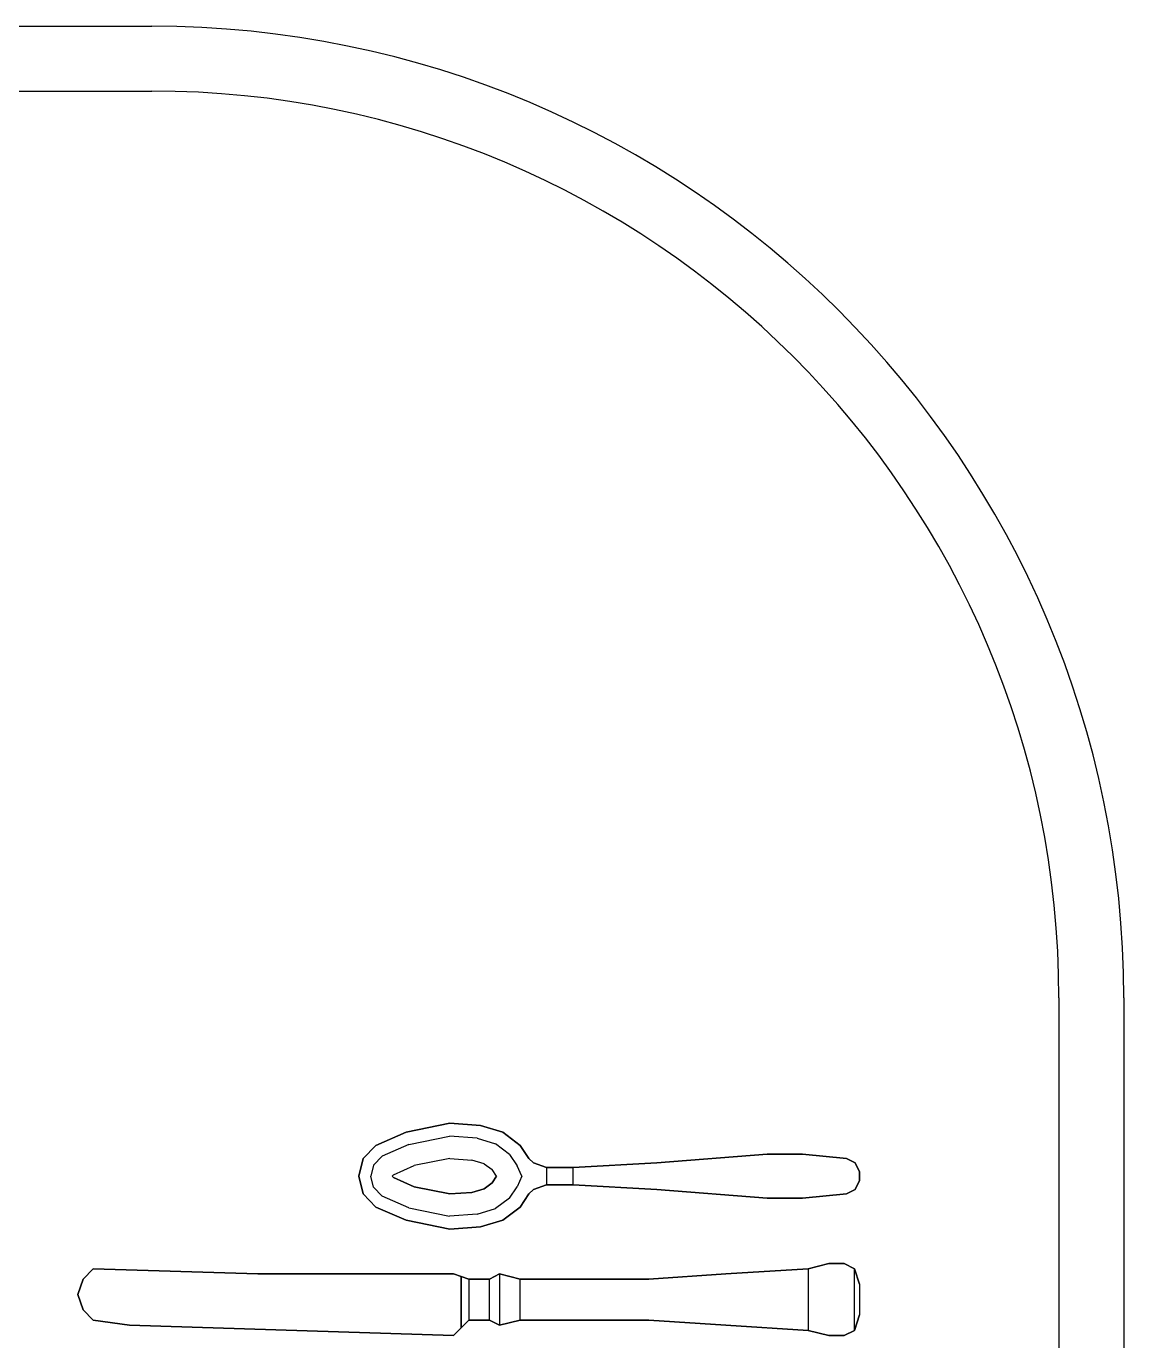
# Model space of a CAD drawing. Header units: inches. Extents: x 38074 to 101214, y 18833 to 57379.
# Drawn here: x 99127.9 to 99456.3, y 36639.1 to 37032.6 of the extents above; entities that cross this region are included whole.
import ezdxf

# ---------------------------------------------------------------- set-up
doc = ezdxf.new("R2010")
doc.units = ezdxf.units.IN

# ---------------------------------------------------------------- blocks, each defined once
blk = doc.blocks.new('A$C403C54AD')
for p, q in [((0.83575, 1.55195, -0.0006), (1.99923, 1.55195, -0.0006)), ((0.83575, 1.53256, -0.0006), (1.99923, 1.53256, -0.0006)), ((2.27071, 1.26108, -0.0006), (2.27071, 0.79569, -0.0006)), ((2.2901, 1.26108, -0.0006), (2.2901, 0.79569, -0.0006))]:
    blk.add_line(p, q)
for radius in [0.29087, 0.27148]:
    blk.add_arc((1.99923, 1.26108, -0.0006), radius, 0, 90)
for points, invisible_edges in [([(2.0754, 1.22086, -0.05249), (2.0762, 1.21716, -0.05501), (2.06818, 1.21365, -0.0533), (2.06633, 1.2169, -0.05066)], 5), ([(2.0754, 1.22086, -0.05117), (2.0762, 1.21716, -0.05369), (2.06818, 1.21365, -0.05198), (2.06633, 1.2169, -0.04934)], 5), ([(2.08833, 1.21962, -0.05699), (2.08844, 1.2235, -0.05453), (2.0754, 1.22086, -0.05249), (2.0762, 1.21716, -0.05501)], 5), ([(2.08833, 1.21962, -0.05567), (2.08844, 1.2235, -0.05321), (2.0754, 1.22086, -0.05117), (2.0762, 1.21716, -0.05369)], 5), ([(2.09764, 1.22284, -0.05408), (2.09658, 1.21902, -0.05656), (2.08833, 1.21962, -0.05567), (2.08844, 1.2235, -0.05321)], 5), ([(2.09764, 1.22284, -0.0554), (2.09658, 1.21902, -0.05788), (2.08833, 1.21962, -0.05699), (2.08844, 1.2235, -0.05453)], 5), ([(2.1021, 1.21736, -0.05707), (2.10425, 1.22086, -0.05448), (2.09764, 1.22284, -0.05408), (2.09658, 1.21902, -0.05656)], 5), ([(2.1021, 1.21736, -0.05839), (2.10425, 1.22086, -0.0558), (2.09764, 1.22284, -0.0554), (2.09658, 1.21902, -0.05788)], 5), ([(2.10951, 1.2169, -0.05628), (2.10632, 1.21421, -0.05856), (2.1021, 1.21736, -0.05839), (2.10425, 1.22086, -0.0558)], 5), ([(2.10951, 1.2169, -0.05496), (2.10632, 1.21421, -0.05724), (2.1021, 1.21736, -0.05707), (2.10425, 1.22086, -0.05448)], 5), ([(2.06818, 1.21365, -0.0533), (2.06633, 1.2169, -0.05066), (2.06249, 1.21294, -0.04957), (2.06555, 1.21097, -0.05274)], 5), ([(2.06818, 1.21365, -0.05198), (2.06633, 1.2169, -0.04934), (2.06249, 1.21294, -0.04825), (2.06555, 1.21097, -0.05142)], 5), ([(2.06818, 1.21365, -0.0533), (2.07156, 1.2081, -0.05619), (2.07778, 1.21084, -0.05782), (2.0762, 1.21716, -0.05501)], 5), ([(2.06818, 1.21365, -0.05198), (2.07156, 1.2081, -0.05487), (2.07778, 1.21084, -0.0565), (2.0762, 1.21716, -0.05369)], 5), ([(2.07778, 1.21084, -0.0565), (2.0762, 1.21716, -0.05369), (2.08833, 1.21962, -0.05567), (2.08839, 1.21299, -0.05821)], 5), ([(2.07778, 1.21084, -0.05782), (2.0762, 1.21716, -0.05501), (2.08833, 1.21962, -0.05699), (2.08839, 1.21299, -0.05953)], 5), ([(2.08833, 1.21962, -0.05699), (2.08839, 1.21299, -0.05953), (2.095, 1.21251, -0.06048), (2.09658, 1.21902, -0.05788)], 5), ([(2.08833, 1.21962, -0.05567), (2.08839, 1.21299, -0.05821), (2.095, 1.21251, -0.05916), (2.09658, 1.21902, -0.05656)], 5), ([(2.095, 1.21251, -0.06048), (2.09658, 1.21902, -0.05788), (2.1021, 1.21736, -0.05839), (2.09872, 1.2114, -0.06071)], 5), ([(2.095, 1.21251, -0.05916), (2.09658, 1.21902, -0.05656), (2.1021, 1.21736, -0.05707), (2.09872, 1.2114, -0.05939)], 5), ([(2.1021, 1.21736, -0.05839), (2.09872, 1.2114, -0.06071), (2.1011, 1.20963, -0.06081), (2.10632, 1.21421, -0.05856)], 5), ([(2.1021, 1.21736, -0.05707), (2.09872, 1.2114, -0.05939), (2.1011, 1.20963, -0.05949), (2.10632, 1.21421, -0.05724)], 5), ([(2.10861, 1.2108, -0.05857), (2.11212, 1.21294, -0.05749), (2.10951, 1.2169, -0.05628), (2.10632, 1.21421, -0.05856)], 5), ([(2.10861, 1.2108, -0.05725), (2.11212, 1.21294, -0.05534), (2.10951, 1.2169, -0.05496), (2.10632, 1.21421, -0.05724)], 5), ([(2.06249, 1.21294, -0.04957), (2.06555, 1.21097, -0.05274), (2.06475, 1.20767, -0.05255), (2.06119, 1.20767, -0.04938)], 5), ([(2.06249, 1.21294, -0.04825), (2.06555, 1.21097, -0.05142), (2.06475, 1.20767, -0.05124), (2.06119, 1.20767, -0.04806)], 5), ([(2.07156, 1.2081, -0.05487), (2.06555, 1.21097, -0.05142), (2.06818, 1.21365, -0.05198), (2.07156, 1.2081, -0.05487)], 5), ([(2.07156, 1.2081, -0.05619), (2.06555, 1.21097, -0.05274), (2.06818, 1.21365, -0.0533), (2.07156, 1.2081, -0.05619)], 5), ([(2.07778, 1.21084, -0.0565), (2.07778, 1.20449, -0.0565), (2.08839, 1.20234, -0.05821), (2.08839, 1.21299, -0.05821)], 5), ([(2.07778, 1.21084, -0.05782), (2.07778, 1.20449, -0.05782), (2.08839, 1.20234, -0.05953), (2.08839, 1.21299, -0.05953)], 5), ([(2.08839, 1.20234, -0.05953), (2.08839, 1.21299, -0.05953), (2.095, 1.21251, -0.06048), (2.095, 1.20282, -0.06048)], 5), ([(2.08839, 1.20234, -0.05821), (2.08839, 1.21299, -0.05821), (2.095, 1.21251, -0.05916), (2.095, 1.20282, -0.05916)], 5), ([(2.095, 1.21251, -0.06048), (2.095, 1.20282, -0.06048), (2.09872, 1.20393, -0.06071), (2.09872, 1.2114, -0.06071)], 5), ([(2.095, 1.21251, -0.05916), (2.095, 1.20282, -0.05916), (2.09872, 1.20393, -0.05939), (2.09872, 1.2114, -0.05939)], 5), ([(2.1011, 1.20963, -0.06081), (2.10632, 1.21421, -0.05856), (2.10861, 1.2108, -0.05857), (2.10244, 1.20767, -0.06061)], 5), ([(2.1011, 1.20963, -0.05949), (2.10632, 1.21421, -0.05724), (2.10861, 1.2108, -0.05725), (2.10244, 1.20767, -0.05929)], 5), ([(2.11212, 1.21294, -0.05749), (2.11212, 1.20767, -0.05749), (2.10997, 1.20767, -0.05839), (2.10861, 1.2108, -0.05857)], 11), ([(2.11212, 1.21294, -0.05534), (2.11212, 1.20767, -0.05534), (2.10997, 1.20767, -0.05707), (2.10861, 1.2108, -0.05725)], 11), ([(2.11345, 1.20371, -0.0546), (2.11345, 1.21162, -0.0546), (2.11212, 1.21294, -0.05534), (2.11212, 1.20239, -0.05534)], 5), ([(2.11345, 1.20371, -0.05669), (2.11345, 1.21162, -0.05669), (2.11212, 1.21294, -0.05749), (2.11212, 1.20239, -0.05749)], 5), ([(2.11345, 1.21162, -0.05669), (2.11345, 1.21162, -0.0546), (2.11212, 1.21294, -0.05534), (2.11212, 1.21294, -0.05749)], 1), ([(2.18338, 1.20107, -0.06063), (2.18338, 1.21426, -0.06063), (2.1504, 1.21162, -0.05725), (2.1504, 1.20371, -0.05725)], 5), ([(2.18338, 1.21426, -0.06063), (2.18338, 1.21426, -0.05666), (2.1504, 1.21162, -0.05462), (2.1504, 1.21162, -0.05725)], 4), ([(2.18338, 1.20107, -0.05666), (2.18338, 1.21426, -0.05666), (2.1504, 1.21162, -0.05462), (2.1504, 1.20371, -0.05462)], 5), ([(2.19393, 1.21426, -0.05694), (2.19393, 1.20107, -0.05694), (2.18338, 1.20107, -0.05666), (2.18338, 1.21426, -0.05666)], 5), ([(2.19393, 1.21426, -0.06091), (2.19393, 1.20107, -0.06091), (2.18338, 1.20107, -0.06063), (2.18338, 1.21426, -0.06063)], 5), ([(2.20713, 1.20239, -0.05691), (2.20713, 1.21294, -0.05691), (2.19393, 1.21426, -0.05694), (2.19393, 1.20107, -0.05694)], 5), ([(2.20713, 1.20239, -0.06088), (2.20713, 1.21294, -0.06088), (2.19393, 1.21426, -0.06091), (2.19393, 1.20107, -0.06091)], 5), ([(2.20976, 1.21162, -0.0567), (2.20976, 1.20371, -0.0567), (2.20713, 1.20239, -0.05691), (2.20713, 1.21294, -0.05691)], 5), ([(2.20976, 1.21162, -0.06067), (2.20976, 1.20371, -0.06067), (2.20713, 1.20239, -0.06088), (2.20713, 1.21294, -0.06088)], 5), ([(2.06475, 1.20767, -0.05124), (2.07114, 1.20767, -0.05473), (2.07156, 1.2081, -0.05487), (2.06555, 1.21097, -0.05142)], 5), ([(2.06475, 1.20767, -0.05255), (2.07114, 1.20767, -0.05605), (2.07156, 1.2081, -0.05619), (2.06555, 1.21097, -0.05274)], 5), ([(2.07156, 1.20723, -0.05619), (2.07156, 1.2081, -0.05619), (2.07778, 1.21084, -0.05782), (2.07778, 1.20449, -0.05782)], 5), ([(2.07156, 1.20723, -0.05487), (2.07156, 1.2081, -0.05487), (2.07778, 1.21084, -0.0565), (2.07778, 1.20449, -0.0565)], 5), ([(2.09872, 1.20393, -0.06071), (2.09872, 1.2114, -0.06071), (2.1011, 1.20963, -0.06081), (2.1011, 1.2057, -0.06081)], 5), ([(2.09872, 1.20393, -0.05939), (2.09872, 1.2114, -0.05939), (2.1011, 1.20963, -0.05949), (2.1011, 1.2057, -0.05949)], 5), ([(2.1011, 1.20963, -0.06081), (2.1011, 1.2057, -0.06081), (2.10244, 1.20767, -0.06061)], 1), ([(2.1011, 1.20963, -0.05949), (2.1011, 1.2057, -0.05949), (2.10244, 1.20767, -0.05929)], 1), ([(2.10861, 1.2108, -0.05857), (2.10244, 1.20767, -0.06061), (2.10244, 1.20767, -0.06061), (2.10997, 1.20767, -0.05839)], 5), ([(2.10861, 1.2108, -0.05725), (2.10244, 1.20767, -0.05929), (2.10244, 1.20767, -0.05929), (2.10997, 1.20767, -0.05707)], 5), ([(2.11741, 1.2103, -0.05275), (2.11741, 1.20503, -0.05275), (2.11345, 1.20371, -0.0546), (2.11345, 1.21162, -0.0546)], 4), ([(2.11741, 1.2103, -0.05275), (2.11741, 1.2103, -0.05497), (2.11345, 1.21162, -0.05669), (2.11345, 1.21162, -0.0546)], 5), ([(2.11741, 1.2103, -0.05497), (2.11741, 1.20503, -0.05497), (2.11345, 1.20371, -0.05669), (2.11345, 1.21162, -0.05669)], 4), ([(2.12533, 1.2103, -0.05434), (2.12533, 1.2103, -0.05212), (2.11741, 1.2103, -0.05275), (2.11741, 1.2103, -0.05497)], 5), ([(2.1504, 1.21162, -0.05462), (2.1504, 1.20371, -0.05462), (2.12533, 1.20503, -0.05212), (2.12533, 1.2103, -0.05212)], 1), ([(2.1504, 1.21162, -0.05462), (2.1504, 1.21162, -0.05725), (2.12533, 1.2103, -0.05434), (2.12533, 1.2103, -0.05212)], 5), ([(2.1504, 1.21162, -0.05725), (2.1504, 1.20371, -0.05725), (2.12533, 1.20503, -0.05434), (2.12533, 1.2103, -0.05434)], 1), ([(2.21108, 1.20635, -0.05684), (2.21108, 1.20898, -0.05684), (2.20976, 1.21162, -0.0567), (2.20976, 1.20371, -0.0567)], 4), ([(2.21108, 1.20635, -0.06038), (2.21108, 1.20898, -0.06038), (2.20976, 1.21162, -0.06067), (2.20976, 1.20371, -0.06067)], 4), ([(2.06249, 1.20239, -0.04957), (2.06555, 1.20436, -0.05274), (2.06475, 1.20767, -0.05255), (2.06119, 1.20767, -0.04938)], 5), ([(2.06249, 1.20239, -0.04825), (2.06555, 1.20436, -0.05142), (2.06475, 1.20767, -0.05124), (2.06119, 1.20767, -0.04806)], 5), ([(2.06818, 1.20168, -0.0533), (2.06633, 1.19843, -0.05066), (2.06249, 1.20239, -0.04957), (2.06555, 1.20436, -0.05274)], 5), ([(2.06818, 1.20168, -0.05198), (2.06633, 1.19843, -0.04934), (2.06249, 1.20239, -0.04825), (2.06555, 1.20436, -0.05142)], 5), ([(2.06475, 1.20767, -0.05124), (2.07114, 1.20767, -0.05473), (2.07156, 1.20723, -0.05487), (2.06555, 1.20436, -0.05142)], 5), ([(2.06475, 1.20767, -0.05255), (2.07114, 1.20767, -0.05605), (2.07156, 1.20723, -0.05619), (2.06555, 1.20436, -0.05274)], 5), ([(2.07156, 1.20723, -0.05487), (2.06555, 1.20436, -0.05142), (2.06818, 1.20168, -0.05198), (2.07156, 1.20723, -0.05487)], 5), ([(2.07156, 1.20723, -0.05619), (2.06555, 1.20436, -0.05274), (2.06818, 1.20168, -0.0533), (2.07156, 1.20723, -0.05619)], 5), ([(2.06818, 1.20168, -0.0533), (2.07156, 1.20723, -0.05619), (2.07778, 1.20449, -0.05782), (2.0762, 1.19817, -0.05501)], 5), ([(2.06818, 1.20168, -0.05198), (2.07156, 1.20723, -0.05487), (2.07778, 1.20449, -0.0565), (2.0762, 1.19817, -0.05369)], 5), ([(2.07114, 1.20767, -0.05473), (2.07156, 1.2081, -0.05487), (2.07156, 1.20723, -0.05487), (2.07114, 1.20767, -0.05473)], 2), ([(2.07114, 1.20767, -0.05605), (2.07156, 1.2081, -0.05619), (2.07156, 1.20723, -0.05619), (2.07114, 1.20767, -0.05605)], 2), ([(2.07778, 1.20449, -0.0565), (2.0762, 1.19817, -0.05369), (2.08833, 1.19571, -0.05567), (2.08839, 1.20234, -0.05821)], 5), ([(2.07778, 1.20449, -0.05782), (2.0762, 1.19817, -0.05501), (2.08833, 1.19571, -0.05699), (2.08839, 1.20234, -0.05953)], 5), ([(2.1021, 1.19797, -0.05839), (2.09872, 1.20393, -0.06071), (2.1011, 1.2057, -0.06081), (2.10632, 1.20112, -0.05856)], 5), ([(2.1021, 1.19797, -0.05707), (2.09872, 1.20393, -0.05939), (2.1011, 1.2057, -0.05949), (2.10632, 1.20112, -0.05724)], 5), ([(2.1011, 1.2057, -0.06081), (2.10632, 1.20112, -0.05856), (2.10861, 1.20453, -0.05857), (2.10244, 1.20767, -0.06061)], 5), ([(2.1011, 1.2057, -0.05949), (2.10632, 1.20112, -0.05724), (2.10861, 1.20453, -0.05725), (2.10244, 1.20767, -0.05929)], 5), ([(2.10861, 1.20453, -0.05857), (2.10244, 1.20767, -0.06061), (2.10244, 1.20767, -0.06061), (2.10997, 1.20767, -0.05839)], 5), ([(2.10861, 1.20453, -0.05725), (2.10244, 1.20767, -0.05929), (2.10244, 1.20767, -0.05929), (2.10997, 1.20767, -0.05707)], 5), ([(2.10861, 1.20453, -0.05725), (2.11212, 1.20239, -0.05534), (2.10951, 1.19843, -0.05496), (2.10632, 1.20112, -0.05724)], 5), ([(2.11212, 1.20239, -0.05749), (2.11212, 1.20767, -0.05749), (2.10997, 1.20767, -0.05839), (2.10861, 1.20453, -0.05857)], 11), ([(2.11212, 1.20239, -0.05534), (2.11212, 1.20767, -0.05534), (2.10997, 1.20767, -0.05707), (2.10861, 1.20453, -0.05725)], 11), ([(2.11741, 1.20503, -0.05497), (2.11741, 1.20503, -0.05275), (2.11345, 1.20371, -0.0546), (2.11345, 1.20371, -0.05669)], 5), ([(2.11741, 1.20503, -0.05497), (2.11741, 1.20503, -0.05275), (2.12533, 1.20503, -0.05212), (2.12533, 1.20503, -0.05434)], 5), ([(2.12533, 1.20503, -0.05212), (2.12533, 1.20503, -0.05434), (2.1504, 1.20371, -0.05725), (2.1504, 1.20371, -0.05462)], 5), ([(2.0754, 1.19447, -0.05249), (2.0762, 1.19817, -0.05501), (2.06818, 1.20168, -0.0533), (2.06633, 1.19843, -0.05066)], 5), ([(2.0754, 1.19447, -0.05117), (2.0762, 1.19817, -0.05369), (2.06818, 1.20168, -0.05198), (2.06633, 1.19843, -0.04934)], 5), ([(2.08833, 1.19571, -0.05699), (2.08839, 1.20234, -0.05953), (2.095, 1.20282, -0.06048), (2.09658, 1.19631, -0.05788)], 5), ([(2.08833, 1.19571, -0.05567), (2.08839, 1.20234, -0.05821), (2.095, 1.20282, -0.05916), (2.09658, 1.19631, -0.05656)], 5), ([(2.095, 1.20282, -0.05916), (2.09658, 1.19631, -0.05656), (2.1021, 1.19797, -0.05707), (2.09872, 1.20393, -0.05939)], 5), ([(2.10951, 1.19843, -0.05628), (2.10632, 1.20112, -0.05856), (2.1021, 1.19797, -0.05839), (2.10425, 1.19447, -0.0558)], 5), ([(2.10951, 1.19843, -0.05496), (2.10632, 1.20112, -0.05724), (2.1021, 1.19797, -0.05707), (2.10425, 1.19447, -0.05448)], 5), ([(2.11345, 1.20371, -0.0546), (2.11345, 1.20371, -0.05669), (2.11212, 1.20239, -0.05749), (2.11212, 1.20239, -0.05534)], 1), ([(2.1504, 1.20371, -0.05725), (2.1504, 1.20371, -0.05462), (2.18338, 1.20107, -0.05666), (2.18338, 1.20107, -0.06063)], 1), ([(2.08833, 1.19571, -0.05699), (2.08844, 1.19183, -0.05453), (2.0754, 1.19447, -0.05249), (2.0762, 1.19817, -0.05501)], 5), ([(2.08833, 1.19571, -0.05567), (2.08844, 1.19183, -0.05321), (2.0754, 1.19447, -0.05117), (2.0762, 1.19817, -0.05369)], 5), ([(2.1021, 1.19797, -0.05707), (2.10425, 1.19447, -0.05448), (2.09764, 1.19249, -0.05408), (2.09658, 1.19631, -0.05656)], 5), ([(2.1021, 1.19797, -0.05839), (2.10425, 1.19447, -0.0558), (2.09764, 1.19249, -0.0554), (2.09658, 1.19631, -0.05788)], 5), ([(2.09764, 1.19249, -0.05408), (2.09658, 1.19631, -0.05656), (2.08833, 1.19571, -0.05567), (2.08844, 1.19183, -0.05321)], 5), ([(2.09764, 1.19249, -0.0554), (2.09658, 1.19631, -0.05788), (2.08833, 1.19571, -0.05699), (2.08844, 1.19183, -0.05453)], 5), ([(2.19569, 1.17996, -0.05014), (2.19569, 1.16149, -0.05014), (2.20185, 1.15995, -0.0486), (2.20185, 1.1815, -0.0486)], 4), ([(2.19569, 1.17996, -0.05938), (2.19569, 1.16149, -0.05938), (2.20185, 1.15995, -0.06091), (2.20185, 1.1815, -0.06091)], 4), ([(2.20185, 1.15995, -0.0486), (2.20185, 1.1815, -0.0486), (2.20647, 1.1815, -0.05014), (2.20647, 1.15995, -0.05014)], 5), ([(2.20185, 1.15995, -0.06091), (2.20185, 1.1815, -0.06091), (2.20647, 1.1815, -0.05938), (2.20647, 1.15995, -0.05938)], 5), ([(2.20647, 1.1815, -0.05014), (2.20647, 1.15995, -0.05014), (2.20954, 1.16149, -0.05168), (2.20954, 1.17996, -0.05168)], 1), ([(2.20647, 1.1815, -0.05938), (2.20647, 1.15995, -0.05938), (2.20954, 1.16149, -0.05784), (2.20954, 1.17996, -0.05784)], 1), ([(1.97713, 1.17226, -0.05399), (1.97713, 1.17226, -0.05399), (1.97867, 1.17688, -0.05399), (1.97867, 1.16765, -0.05399)], 4), ([(1.97713, 1.17226, -0.05553), (1.97713, 1.17226, -0.05553), (1.97867, 1.17688, -0.05553), (1.97867, 1.16765, -0.05553)], 4), ([(1.97867, 1.17688, -0.05553), (1.97867, 1.17688, -0.05399), (1.97713, 1.17226, -0.05399), (1.97713, 1.17226, -0.05553)], 1), ([(1.97867, 1.17688, -0.05399), (1.97867, 1.16765, -0.05399), (1.98174, 1.16457, -0.05399), (1.98174, 1.17996, -0.05399)], 5), ([(1.97867, 1.17688, -0.05553), (1.97867, 1.16765, -0.05553), (1.98174, 1.16457, -0.05553), (1.98174, 1.17996, -0.05553)], 5), ([(1.98174, 1.17996, -0.05399), (1.98174, 1.17996, -0.05553), (1.97867, 1.17688, -0.05553), (1.97867, 1.17688, -0.05399)], 5), ([(1.98174, 1.16457, -0.05399), (1.98174, 1.17996, -0.05399), (2.031, 1.17842, -0.05399), (1.99252, 1.16303, -0.05399)], 5), ([(1.98174, 1.16457, -0.05553), (1.98174, 1.17996, -0.05553), (2.031, 1.17842, -0.05553), (1.99252, 1.16303, -0.05553)], 5), ([(2.031, 1.17842, -0.05553), (2.031, 1.17842, -0.05399), (1.98174, 1.17996, -0.05399), (1.98174, 1.17996, -0.05553)], 5), ([(2.031, 1.17842, -0.05399), (1.99252, 1.16303, -0.05399), (2.08949, 1.15995, -0.05399), (2.08949, 1.17842, -0.05399)], 5), ([(2.031, 1.17842, -0.05553), (1.99252, 1.16303, -0.05553), (2.08949, 1.15995, -0.05553), (2.08949, 1.17842, -0.05553)], 5), ([(2.08949, 1.17842, -0.05399), (2.08949, 1.17842, -0.05553), (2.031, 1.17842, -0.05553), (2.031, 1.17842, -0.05399)], 5), ([(2.08949, 1.15995, -0.05399), (2.08949, 1.17842, -0.05399), (2.0918, 1.17765, -0.05322), (2.0918, 1.16226, -0.05322)], 1), ([(2.08949, 1.15995, -0.05553), (2.08949, 1.17842, -0.05553), (2.0918, 1.17765, -0.0563), (2.0918, 1.16226, -0.0563)], 1), ([(2.0918, 1.17765, -0.0563), (2.0918, 1.17765, -0.05322), (2.08949, 1.17842, -0.05399), (2.08949, 1.17842, -0.05553)], 5), ([(2.0941, 1.17688, -0.05014), (2.0941, 1.17688, -0.05938), (2.0918, 1.17765, -0.0563), (2.0918, 1.17765, -0.05322)], 5), ([(2.10026, 1.17688, -0.05938), (2.10026, 1.17688, -0.05014), (2.0941, 1.17688, -0.05014), (2.0941, 1.17688, -0.05938)], 4), ([(2.1095, 1.16457, -0.05014), (2.1095, 1.17688, -0.05014), (2.14798, 1.17688, -0.0486), (2.14798, 1.16457, -0.0486)], 4), ([(2.1095, 1.16457, -0.05938), (2.1095, 1.17688, -0.05938), (2.14798, 1.17688, -0.06091), (2.14798, 1.16457, -0.06091)], 4), ([(2.14798, 1.17688, -0.0486), (2.14798, 1.16457, -0.0486), (2.17106, 1.16303, -0.0486), (2.17106, 1.17842, -0.0486)], 5), ([(2.14798, 1.17688, -0.06091), (2.14798, 1.16457, -0.06091), (2.17106, 1.16303, -0.06091), (2.17106, 1.17842, -0.06091)], 5), ([(2.17106, 1.16303, -0.0486), (2.17106, 1.17842, -0.0486), (2.19569, 1.17996, -0.05014), (2.19569, 1.16149, -0.05014)], 1), ([(2.17106, 1.16303, -0.06091), (2.17106, 1.17842, -0.06091), (2.19569, 1.17996, -0.05938), (2.19569, 1.16149, -0.05938)], 1), ([(1.97713, 1.17226, -0.05399), (1.97713, 1.17226, -0.05553), (1.97867, 1.16765, -0.05553), (1.97867, 1.16765, -0.05399)], 4), ([(1.97867, 1.16765, -0.05553), (1.97867, 1.16765, -0.05399), (1.98174, 1.16457, -0.05399), (1.98174, 1.16457, -0.05553)], 5), ([(1.98174, 1.16457, -0.05399), (1.98174, 1.16457, -0.05553), (1.99252, 1.16303, -0.05553), (1.99252, 1.16303, -0.05399)], 5), ([(1.99252, 1.16303, -0.05553), (1.99252, 1.16303, -0.05399), (2.08949, 1.15995, -0.05399), (2.08949, 1.15995, -0.05553)], 5), ([(2.08949, 1.15995, -0.05553), (2.08949, 1.15995, -0.05399), (2.0918, 1.16226, -0.05322), (2.0918, 1.16226, -0.0563)], 5), ([(2.0918, 1.16226, -0.05322), (2.0918, 1.16226, -0.0563), (2.0941, 1.16457, -0.05938), (2.0941, 1.16457, -0.05014)], 5), ([(2.0941, 1.16457, -0.05938), (2.0941, 1.16457, -0.05014), (2.10026, 1.16457, -0.05014), (2.10026, 1.16457, -0.05938)], 1)]:
    blk.add_3dface(points, dxfattribs=dict(invisible_edges=invisible_edges))
for points in [[(2.0754, 1.22086, -0.05117), (2.0754, 1.22086, -0.05249), (2.06633, 1.2169, -0.05066), (2.06633, 1.2169, -0.04934)], [(2.08844, 1.2235, -0.05453), (2.08844, 1.2235, -0.05321), (2.0754, 1.22086, -0.05117), (2.0754, 1.22086, -0.05249)], [(2.09764, 1.22284, -0.05408), (2.09764, 1.22284, -0.0554), (2.08844, 1.2235, -0.05453), (2.08844, 1.2235, -0.05321)], [(2.10425, 1.22086, -0.0558), (2.10425, 1.22086, -0.05448), (2.09764, 1.22284, -0.05408), (2.09764, 1.22284, -0.0554)], [(2.10951, 1.2169, -0.05496), (2.10951, 1.2169, -0.05628), (2.10425, 1.22086, -0.0558), (2.10425, 1.22086, -0.05448)], [(2.06633, 1.2169, -0.05066), (2.06633, 1.2169, -0.04934), (2.06249, 1.21294, -0.04825), (2.06249, 1.21294, -0.04957)], [(2.11212, 1.21294, -0.05749), (2.11212, 1.21294, -0.05534), (2.10951, 1.2169, -0.05496), (2.10951, 1.2169, -0.05628)], [(2.06249, 1.21294, -0.04825), (2.06249, 1.21294, -0.04957), (2.06119, 1.20767, -0.04938), (2.06119, 1.20767, -0.04806)], [(2.19393, 1.21426, -0.05694), (2.19393, 1.21426, -0.06091), (2.18338, 1.21426, -0.06063), (2.18338, 1.21426, -0.05666)], [(2.20713, 1.21294, -0.06088), (2.20713, 1.21294, -0.05691), (2.19393, 1.21426, -0.05694), (2.19393, 1.21426, -0.06091)], [(2.20976, 1.21162, -0.0567), (2.20976, 1.21162, -0.06067), (2.20713, 1.21294, -0.06088), (2.20713, 1.21294, -0.05691)], [(2.12533, 1.20503, -0.05434), (2.12533, 1.2103, -0.05434), (2.11741, 1.2103, -0.05497), (2.11741, 1.20503, -0.05497)], [(2.12533, 1.20503, -0.05212), (2.12533, 1.2103, -0.05212), (2.11741, 1.2103, -0.05275), (2.11741, 1.20503, -0.05275)], [(2.21108, 1.20898, -0.06038), (2.21108, 1.20898, -0.05684), (2.20976, 1.21162, -0.0567), (2.20976, 1.21162, -0.06067)], [(2.21108, 1.20635, -0.05684), (2.21108, 1.20635, -0.06038), (2.21108, 1.20898, -0.06038), (2.21108, 1.20898, -0.05684)], [(2.06119, 1.20767, -0.04938), (2.06119, 1.20767, -0.04806), (2.06249, 1.20239, -0.04825), (2.06249, 1.20239, -0.04957)], [(2.20976, 1.20371, -0.06067), (2.20976, 1.20371, -0.0567), (2.21108, 1.20635, -0.05684), (2.21108, 1.20635, -0.06038)], [(2.06249, 1.20239, -0.04825), (2.06249, 1.20239, -0.04957), (2.06633, 1.19843, -0.05066), (2.06633, 1.19843, -0.04934)], [(2.10951, 1.19843, -0.05628), (2.10951, 1.19843, -0.05496), (2.11212, 1.20239, -0.05534), (2.11212, 1.20239, -0.05749)], [(2.18338, 1.20107, -0.05666), (2.18338, 1.20107, -0.06063), (2.19393, 1.20107, -0.06091), (2.19393, 1.20107, -0.05694)], [(2.19393, 1.20107, -0.06091), (2.19393, 1.20107, -0.05694), (2.20713, 1.20239, -0.05691), (2.20713, 1.20239, -0.06088)], [(2.20713, 1.20239, -0.05691), (2.20713, 1.20239, -0.06088), (2.20976, 1.20371, -0.06067), (2.20976, 1.20371, -0.0567)], [(2.06633, 1.19843, -0.05066), (2.06633, 1.19843, -0.04934), (2.0754, 1.19447, -0.05117), (2.0754, 1.19447, -0.05249)], [(2.10425, 1.19447, -0.05448), (2.10425, 1.19447, -0.0558), (2.10951, 1.19843, -0.05628), (2.10951, 1.19843, -0.05496)], [(2.0754, 1.19447, -0.05117), (2.0754, 1.19447, -0.05249), (2.08844, 1.19183, -0.05453), (2.08844, 1.19183, -0.05321)], [(2.08844, 1.19183, -0.05453), (2.08844, 1.19183, -0.05321), (2.09764, 1.19249, -0.05408), (2.09764, 1.19249, -0.0554)], [(2.09764, 1.19249, -0.0554), (2.09764, 1.19249, -0.05408), (2.10425, 1.19447, -0.05448), (2.10425, 1.19447, -0.0558)], [(2.20185, 1.1815, -0.06091), (2.20185, 1.1815, -0.0486), (2.19569, 1.17996, -0.05014), (2.19569, 1.17996, -0.05938)], [(2.20647, 1.1815, -0.05014), (2.20647, 1.1815, -0.05938), (2.20185, 1.1815, -0.06091), (2.20185, 1.1815, -0.0486)], [(2.20954, 1.17996, -0.05168), (2.20954, 1.17996, -0.05784), (2.20647, 1.1815, -0.05938), (2.20647, 1.1815, -0.05014)], [(2.0918, 1.16226, -0.05322), (2.0918, 1.17765, -0.05322), (2.0941, 1.17688, -0.05014), (2.0941, 1.16457, -0.05014)], [(2.0918, 1.16226, -0.0563), (2.0918, 1.17765, -0.0563), (2.0941, 1.17688, -0.05938), (2.0941, 1.16457, -0.05938)], [(2.0941, 1.17688, -0.05014), (2.0941, 1.16457, -0.05014), (2.10026, 1.16457, -0.05014), (2.10026, 1.17688, -0.05014)], [(2.0941, 1.17688, -0.05938), (2.0941, 1.16457, -0.05938), (2.10026, 1.16457, -0.05938), (2.10026, 1.17688, -0.05938)], [(2.10026, 1.16457, -0.05014), (2.10026, 1.17688, -0.05014), (2.10334, 1.17842, -0.0486), (2.10334, 1.16303, -0.0486)], [(2.10026, 1.16457, -0.05938), (2.10026, 1.17688, -0.05938), (2.10334, 1.17842, -0.06091), (2.10334, 1.16303, -0.06091)], [(2.10334, 1.17842, -0.0486), (2.10334, 1.17842, -0.06091), (2.10026, 1.17688, -0.05938), (2.10026, 1.17688, -0.05014)], [(2.10334, 1.17842, -0.0486), (2.10334, 1.16303, -0.0486), (2.1095, 1.16457, -0.05014), (2.1095, 1.17688, -0.05014)], [(2.10334, 1.17842, -0.06091), (2.10334, 1.16303, -0.06091), (2.1095, 1.16457, -0.05938), (2.1095, 1.17688, -0.05938)], [(2.1095, 1.17688, -0.05938), (2.1095, 1.17688, -0.05014), (2.10334, 1.17842, -0.0486), (2.10334, 1.17842, -0.06091)], [(2.14798, 1.17688, -0.0486), (2.14798, 1.17688, -0.06091), (2.1095, 1.17688, -0.05938), (2.1095, 1.17688, -0.05014)], [(2.17106, 1.17842, -0.06091), (2.17106, 1.17842, -0.0486), (2.14798, 1.17688, -0.0486), (2.14798, 1.17688, -0.06091)], [(2.19569, 1.17996, -0.05014), (2.19569, 1.17996, -0.05938), (2.17106, 1.17842, -0.06091), (2.17106, 1.17842, -0.0486)], [(2.20954, 1.16149, -0.05168), (2.20954, 1.17996, -0.05168), (2.21108, 1.17534, -0.05476), (2.21108, 1.16611, -0.05476)], [(2.21108, 1.17534, -0.05476), (2.21108, 1.17534, -0.05476), (2.20954, 1.17996, -0.05168), (2.20954, 1.17996, -0.05784)], [(2.20954, 1.16149, -0.05784), (2.20954, 1.17996, -0.05784), (2.21108, 1.17534, -0.05476), (2.21108, 1.16611, -0.05476)], [(2.20954, 1.16149, -0.05168), (2.20954, 1.16149, -0.05784), (2.21108, 1.16611, -0.05476)], [(2.10026, 1.16457, -0.05014), (2.10026, 1.16457, -0.05938), (2.10334, 1.16303, -0.06091), (2.10334, 1.16303, -0.0486)], [(2.10334, 1.16303, -0.06091), (2.10334, 1.16303, -0.0486), (2.1095, 1.16457, -0.05014), (2.1095, 1.16457, -0.05938)], [(2.1095, 1.16457, -0.05014), (2.1095, 1.16457, -0.05938), (2.14798, 1.16457, -0.06091), (2.14798, 1.16457, -0.0486)], [(2.14798, 1.16457, -0.06091), (2.14798, 1.16457, -0.0486), (2.17106, 1.16303, -0.0486), (2.17106, 1.16303, -0.06091)], [(2.17106, 1.16303, -0.0486), (2.17106, 1.16303, -0.06091), (2.19569, 1.16149, -0.05938), (2.19569, 1.16149, -0.05014)], [(2.19569, 1.16149, -0.05938), (2.19569, 1.16149, -0.05014), (2.20185, 1.15995, -0.0486), (2.20185, 1.15995, -0.06091)], [(2.20647, 1.15995, -0.05938), (2.20647, 1.15995, -0.05014), (2.20954, 1.16149, -0.05168), (2.20954, 1.16149, -0.05784)], [(2.20185, 1.15995, -0.0486), (2.20185, 1.15995, -0.06091), (2.20647, 1.15995, -0.05938), (2.20647, 1.15995, -0.05014)]]:
    blk.add_3dface(points)

msp = doc.modelspace()

# ---------------------------------------------------------------- block references
at = {"xscale": 1000, "yscale": 1000, "zscale": 1000}
msp.add_blockref('A$C403C54AD', (97166.18, 35480.7, 0.6), dxfattribs=at)

doc.saveas('drawing.dxf')
